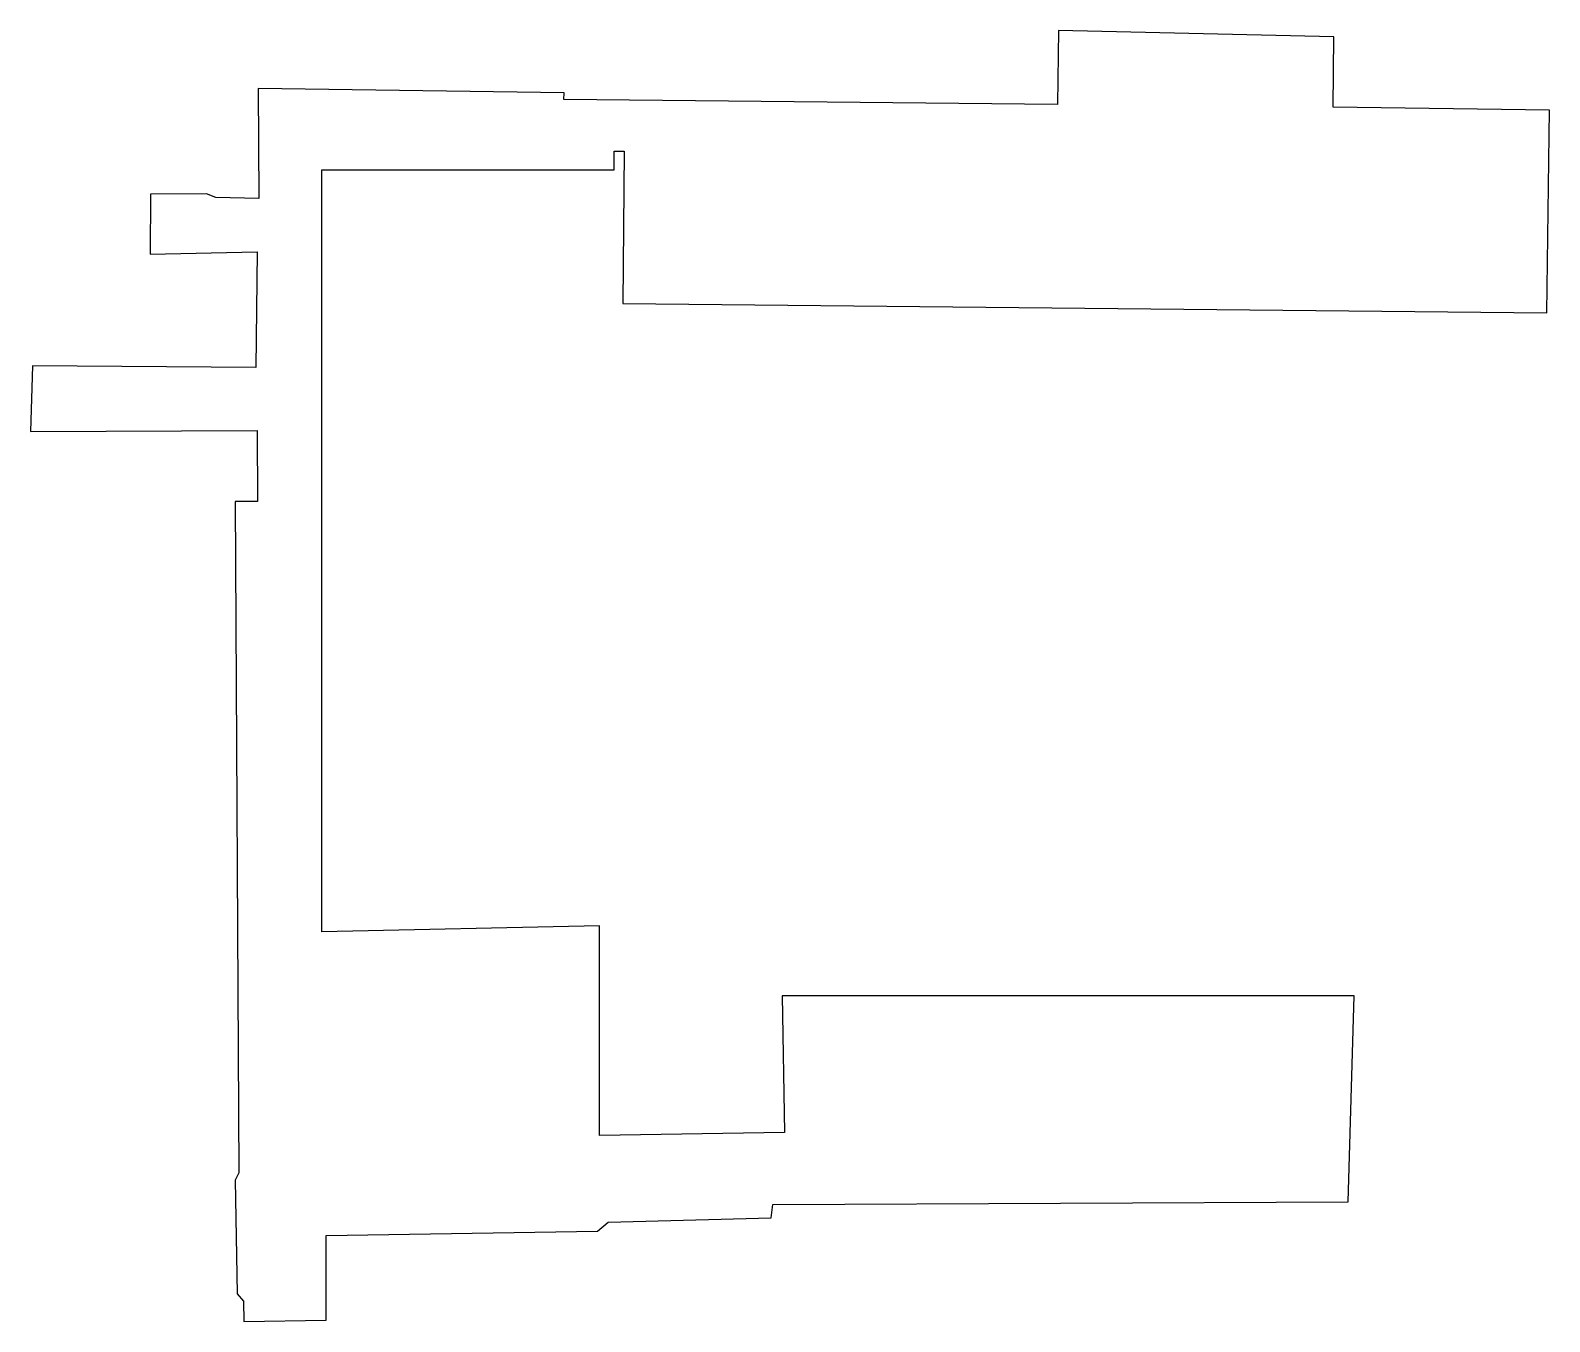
# Model space of a CAD drawing. Header units: metres. Extents: x 1 to 26.8, y 2.1 to 24.1.
import ezdxf

# ---------------------------------------------------------------- set-up
doc = ezdxf.new("R2010")
doc.units = ezdxf.units.M
doc.layers.get('0').update_dxf_attribs({"linetype": 'CONTINUOUS'})

msp = doc.modelspace()

# ---------------------------------------------------------------- linework, layer by layer
msp.add_lwpolyline([(23.5, 7.68), (13.763, 7.68), (13.8, 5.35), (10.654, 5.3), (10.654, 8.869), (5.925, 8.765), (5.925, 21.738), (10.9, 21.738), (10.903, 22.057), (11.074, 22.055), (11.048, 19.462), (26.775, 19.304), (26.825, 22.75), (23.138, 22.803), (23.15, 24), (18.463, 24.111), (18.45, 22.85), (10.047, 22.934), (10.05, 23.05), (4.84, 23.124), (4.85, 21.25), (4.122, 21.268), (3.961, 21.328), (3.008, 21.323), (3, 20.3), (4.825, 20.344), (4.799, 18.372), (1, 18.4), (0.964, 17.281), (4.825, 17.302), (4.831, 16.093), (4.449, 16.091), (4.511, 4.668), (4.449, 4.542), (4.481, 2.608), (4.589, 2.479), (4.595, 2.133), (6, 2.156), (6, 3.6), (10.62, 3.675), (10.8, 3.827), (13.575, 3.9), (13.6, 4.125), (23.395, 4.171)], close=True)

doc.saveas('drawing.dxf')
